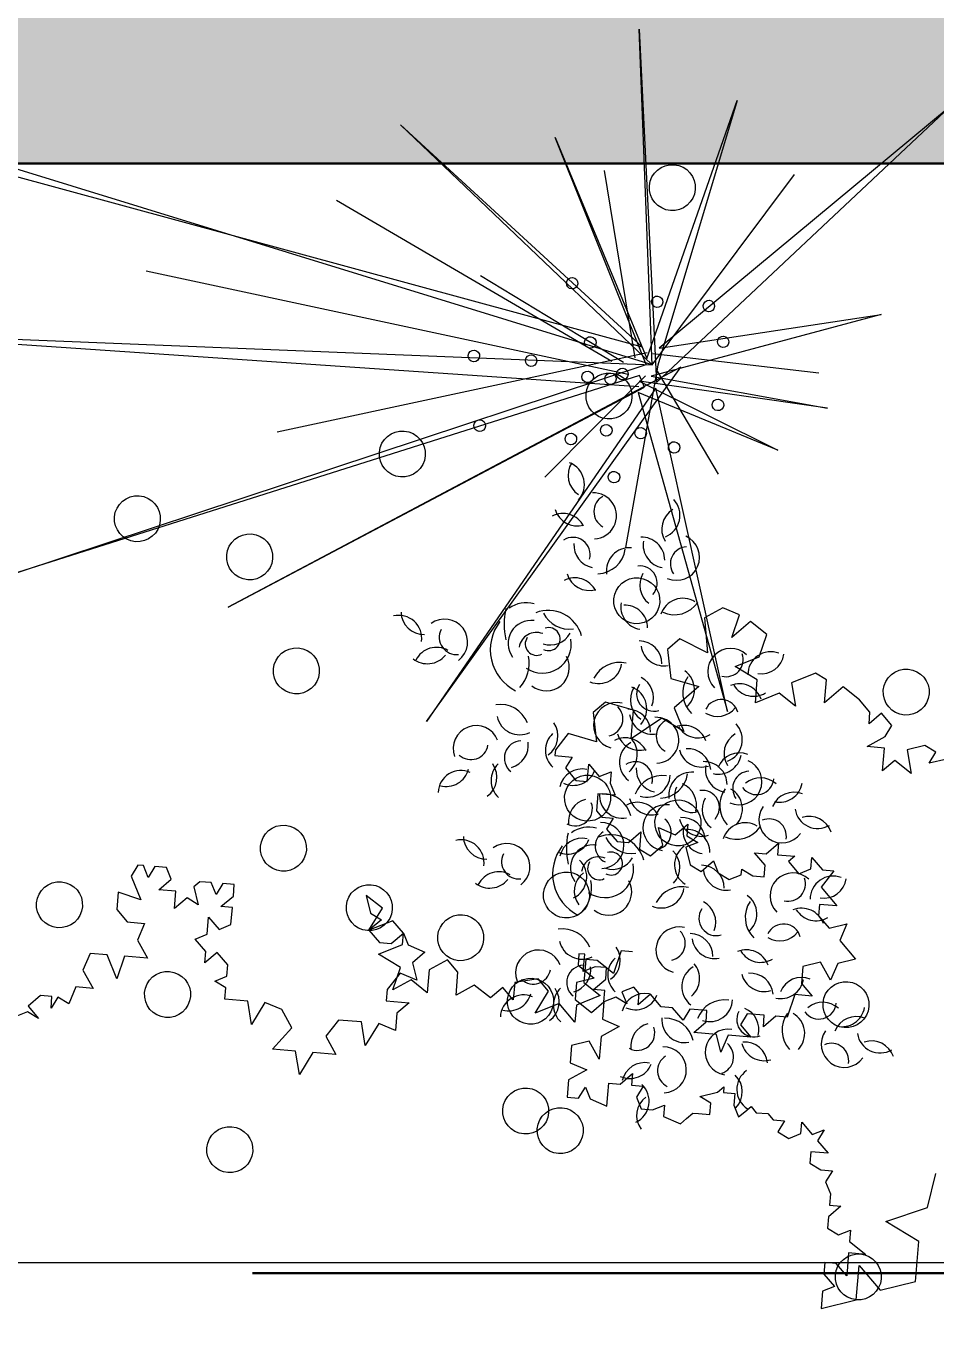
# Model space of a CAD drawing. Header units: metres. Extents: x 0 to 4415, y 1197 to 2590.
# Drawn here: x 1906.7827 to 1907.0995, y 1313.0108 to 1313.4644 of the extents above; entities that cross this region are included whole.
import ezdxf

# ---------------------------------------------------------------- set-up
doc = ezdxf.new("R2010")
doc.units = ezdxf.units.M
doc.linetypes.add('CACHE2', pattern=[4.7625, 3.175, -1.5875])
doc.linetypes.add('CONTINU', pattern=[0])
doc.layers.get('DEFPOINTS').update_dxf_attribs({"lineweight": 5})
for name, color, linetype, lineweight in [('00-cote', 7, 'CONTINU', 20), ('00-MUR', 7, 'Continuous', 30), ('caché', 20, 'CACHE2', 13), ('gris', 251, 'Continuous', 9), ('vue', 7, 'Continuous', 5)]:
    doc.layers.add(name, color=color, linetype=linetype, lineweight=lineweight)
doc.layers.add('veg', color=7, linetype='Continuous', lineweight=9, true_color=0x61c200)
doc.styles.add('WALIDcotat', font='times.ttf')
doc.dimstyles.new('walid 100', dxfattribs={"dimscale": 0, "dimtxt": 0.25, "dimasz": 0.1, "dimexe": 1.25, "dimexo": 0.625, "dimgap": 0.02, "dimtad": 1, "dimdec": 0, "dimlfac": 100, "dimrnd": 5, "dimtxsty": 'WALIDcotat', "dimblk": 'COTE', "dimcen": 2.5, "dimse1": 1, "dimse2": 1, "dimclrd": 256, "dimclrt": 256, "dimadec": 0, "dimazin": 0, "dimtfac": 1, "dimtdec": 0, "dimtix": 1, "dimtmove": 2, "dimatfit": 3, "dimldrblk": 'COTE', "dimfxl": 1.25, "dimarcsym": 0})

# ---------------------------------------------------------------- blocks, each defined once
blk = doc.blocks.new('Plantes')
for p, q in [((-0.5796, 1.7132), (-0.238, 1.2957)), ((-0.189, 1.2913), (-0.5796, 1.7132)), ((-0.2838, 1.6127), (-0.1979, 1.2839)), ((-0.238, 1.2957), (-0.2838, 1.6127)), ((-0.1979, 1.2839), (-0.1508, 1.535)), ((-0.1508, 1.535), (-0.1912, 1.2668)), ((-0.2306, 1.2868), (-0.2012, 1.523)), ((-0.2142, 1.2853), (-0.4842, 1.4906)), ((-0.1912, 1.2668), (-0.0912, 1.4638)), ((-0.0912, 1.4638), (-0.1748, 1.2653)), ((-0.5902, 1.4095), (-0.2135, 1.2935)), ((-0.2231, 1.2779), (-0.5902, 1.4095)), ((-0.2053, 1.2928), (-0.0577, 1.3784)), ((0.281, 1.3894), (-0.1808, 1.2906)), ((-0.1748, 1.2653), (0.281, 1.3894)), ((-0.2106, 1.3262), (0.1269, 0.6784)), ((0.2921, 0.9601), (-0.2106, 1.3262)), ((-0.6932, 1.2704), (-0.189, 1.2913)), ((-0.2142, 1.2853), (-0.6932, 1.2704)), ((-0.559, 0.929), (-0.2142, 1.2853)), ((-0.2142, 1.2853), (-0.5127, 0.3401)), ((-0.2702, 0.1044), (-0.2142, 1.2853)), ((-0.2135, 1.2935), (0.0458, 1.2456)), ((-0.1808, 1.2906), (0.2921, 0.9601)), ((-0.2402, 1.2712), (-0.559, 0.929)), ((-0.5393, 1.1496), (-0.2231, 1.2779)), ((-0.215, 1.2771), (-0.5393, 1.1496)), ((-0.4942, 0.3632), (-0.2402, 1.2712)), ((-0.183, 1.2661), (-0.2717, 0.088)), ((-0.2313, 1.2786), (-0.122, 0.75)), ((0.0754, 0.3782), (-0.215, 1.2771)), ((-0.1993, 1.2675), (0.0754, 0.3782)), ((-0.1986, 1.2757), (-0.055, 1.1311)), ((0.1269, 0.6784), (-0.1823, 1.2742)), ((-0.2246, 1.2615), (-0.4919, 1.2195)), ((-0.2008, 1.2512), (-0.3527, 0.5647)), ((0.6228, 1.2518), (0.6214, 1.2354)), ((-0.2193, 1.2281), (-0.4519, 0.8371)), ((-0.2179, 1.2445), (-0.3431, 1.0415)), ((0.6214, 1.2354), (0.6533, 1.2244)), ((0.6533, 1.2244), (0.6348, 1.2013)), ((0.6348, 1.2013), (0.6333, 1.185)), ((0.666, 1.182), (0.6845, 1.2051)), ((0.6845, 1.2051), (0.698, 1.171)), ((0.6333, 1.185), (0.666, 1.182)), ((0.698, 1.171), (0.7225, 1.1688)), ((0.7225, 1.1688), (0.6958, 1.1464)), ((0.6958, 1.1464), (0.7092, 1.1123)), ((0.678, 1.1316), (0.6602, 1.1167)), ((0.6602, 1.1167), (0.6654, 1.0833)), ((0.7092, 1.1123), (0.678, 1.1316)), ((0.6654, 1.0833), (0.6899, 1.0811)), ((0.6899, 1.0811), (0.6721, 1.0662)), ((0.6721, 1.0662), (0.687, 1.0484)), ((0.687, 1.0484), (0.6685, 1.0253)), ((0.6685, 1.0253), (0.6827, 0.9994)), ((0.65, 1.0023), (0.6322, 0.9874)), ((0.6322, 0.9874), (0.6463, 0.9614)), ((0.6827, 0.9994), (0.65, 1.0023)), ((0.6107, 0.9317), (0.6211, 0.9554)), ((0.6211, 0.9554), (0.636, 0.9376)), ((0.6463, 0.9614), (0.679, 0.9585)), ((0.679, 0.9585), (0.6605, 0.9355)), ((0.5937, 0.925), (0.6107, 0.9317)), ((0.636, 0.9376), (0.6612, 0.9436)), ((0.6612, 0.9436), (0.6508, 0.9198)), ((0.6605, 0.9355), (0.6746, 0.9095)), ((0.6902, 0.8999), (0.6932, 0.9325)), ((0.6932, 0.9325), (0.708, 0.9147)), ((0.5937, 0.925), (0.5759, 0.9101)), ((0.6085, 0.9072), (0.5937, 0.925)), ((0.61, 0.9235), (0.5937, 0.925)), ((0.6234, 0.8894), (0.61, 0.9235)), ((0.6427, 0.9206), (0.6234, 0.8894)), ((0.6746, 0.9095), (0.6427, 0.9206)), ((0.6508, 0.9198), (0.6739, 0.9013)), ((0.708, 0.9147), (0.7326, 0.9126)), ((0.7326, 0.9126), (0.7222, 0.8888)), ((0.5581, 0.8952), (0.5395, 0.8721)), ((0.5893, 0.8759), (0.5581, 0.8952)), ((0.5648, 0.8781), (0.5744, 0.8937)), ((0.5744, 0.8937), (0.5893, 0.8759)), ((0.5759, 0.9101), (0.5893, 0.8759)), ((0.6071, 0.8908), (0.6085, 0.9072)), ((0.6739, 0.9013), (0.6902, 0.8999)), ((0.5395, 0.8721), (0.5648, 0.8781)), ((0.5893, 0.8759), (0.6071, 0.8908)), ((0.7222, 0.8888), (0.7534, 0.8695)), ((0.72, 0.8643), (0.7171, 0.8316)), ((0.7534, 0.8695), (0.72, 0.8643)), ((0.7171, 0.8316), (0.7401, 0.8131)), ((0.7401, 0.8131), (0.7661, 0.8272)), ((0.7661, 0.8272), (0.7632, 0.7945)), ((0.7632, 0.7945), (0.7944, 0.7753)), ((0.7276, 0.7648), (0.7016, 0.7506)), ((0.7581, 0.7373), (0.7276, 0.7648)), ((0.761, 0.77), (0.7581, 0.7373)), ((0.7944, 0.7753), (0.761, 0.77)), ((0.7016, 0.7506), (0.6913, 0.7268)), ((0.6913, 0.7268), (0.7225, 0.7076)), ((0.7225, 0.7076), (0.6891, 0.7023)), ((0.6891, 0.7023), (0.6862, 0.6696)), ((0.5228, 0.6842), (0.5213, 0.6679)), ((0.5391, 0.6828), (0.5228, 0.6842)), ((0.554, 0.665), (0.5391, 0.6828)), ((0.5554, 0.6813), (0.554, 0.665)), ((0.5799, 0.6791), (0.5554, 0.6813)), ((0.5867, 0.662), (0.5799, 0.6791)), ((0.6371, 0.674), (0.6193, 0.6591)), ((0.6535, 0.6725), (0.6371, 0.674)), ((0.6602, 0.6555), (0.6535, 0.6725)), ((0.6698, 0.6711), (0.6602, 0.6555)), ((0.6862, 0.6696), (0.6698, 0.6711)), ((0.5198, 0.6515), (0.5184, 0.6352)), ((0.5369, 0.6582), (0.5198, 0.6515)), ((0.5213, 0.6679), (0.5369, 0.6582)), ((0.5689, 0.6472), (0.5867, 0.662)), ((0.6193, 0.6591), (0.6342, 0.6413)), ((0.5184, 0.6352), (0.5258, 0.6263)), ((0.5258, 0.6263), (0.5511, 0.6323)), ((0.5511, 0.6323), (0.5414, 0.6167)), ((0.5934, 0.645), (0.5689, 0.6472)), ((0.6001, 0.6279), (0.5934, 0.645)), ((0.6179, 0.6428), (0.6001, 0.6279)), ((0.6342, 0.6413), (0.6179, 0.6428)), ((0.5414, 0.6167), (0.5563, 0.5989)), ((0.5318, 0.601), (0.5296, 0.5765)), ((0.5563, 0.5989), (0.5318, 0.601)), ((0.4977, 0.5876), (0.4962, 0.5713)), ((0.5147, 0.5943), (0.4977, 0.5876)), ((0.5296, 0.5765), (0.5147, 0.5943)), ((0.5118, 0.5617), (0.4947, 0.5549)), ((0.4962, 0.5713), (0.5118, 0.5617)), ((0.601, 0.5455), (0.6269, 0.5596)), ((0.6269, 0.5596), (0.624, 0.5269)), ((0.4947, 0.5549), (0.494, 0.5468)), ((0.494, 0.5468), (0.5096, 0.5371)), ((0.5096, 0.5371), (0.5438, 0.5506)), ((0.5438, 0.5506), (0.5327, 0.5186)), ((0.575, 0.5313), (0.5772, 0.5558)), ((0.5772, 0.5558), (0.601, 0.5455)), ((0.5572, 0.5164), (0.575, 0.5313)), ((0.624, 0.5269), (0.656, 0.5158)), ((0.5327, 0.5186), (0.5572, 0.5164)), ((0.6218, 0.5024), (0.6196, 0.4779)), ((0.656, 0.5158), (0.6218, 0.5024)), ((0.6196, 0.4779), (0.6434, 0.4675)), ((0.6434, 0.4675), (0.6694, 0.4817)), ((0.6694, 0.4817), (0.6672, 0.4572)), ((0.6672, 0.4572), (0.691, 0.4468)), ((0.691, 0.4468), (0.6814, 0.4312)), ((0.6814, 0.4312), (0.697, 0.4216)), ((0.6806, 0.423), (0.6792, 0.4067)), ((0.697, 0.4216), (0.6806, 0.423)), ((0.6792, 0.4067), (0.694, 0.3889)), ((0.694, 0.3889), (0.7118, 0.4038)), ((0.7118, 0.4038), (0.7022, 0.3882)), ((0.7022, 0.3882), (0.7089, 0.3711)), ((0.3221, -2.3945), (0.328, -2.4198)), ((0.3124, -2.4101), (0.3028, -2.4257)), ((0.328, -2.4198), (0.3124, -2.4101)), ((0.9616, -2.4269), (0.9133, -2.4143)), ((0.3028, -2.4257), (0.3088, -2.451)), ((0.981, -2.4863), (0.9616, -2.4269)), ((0.3088, -2.451), (0.3422, -2.4457)), ((0.3422, -2.4457), (0.3237, -2.4688)), ((1.0099, -2.4394), (0.981, -2.4863)), ((1.067, -2.4445), (1.0099, -2.4394)), ((1.079, -2.495), (1.067, -2.4445)), ((0.3237, -2.4688), (0.3385, -2.4866)), ((0.2739, -2.4726), (0.2561, -2.4875)), ((0.2561, -2.4875), (0.271, -2.5053)), ((0.2895, -2.4822), (0.2739, -2.4726)), ((0.3037, -2.5082), (0.2895, -2.4822)), ((0.3059, -2.4837), (0.3037, -2.5082)), ((0.3385, -2.4866), (0.3059, -2.4837)), ((0.2547, -2.5038), (0.2369, -2.5187)), ((0.271, -2.5053), (0.2547, -2.5038)), ((1.0434, -2.5248), (1.079, -2.495)), ((0.2369, -2.5187), (0.2183, -2.5417)), ((0.58, -2.5493), (0.6067, -2.527)), ((0.6067, -2.527), (0.6127, -2.5522)), ((1.0093, -2.5382), (1.0278, -2.5152)), ((1.0278, -2.5152), (1.0256, -2.5397)), ((1.0924, -2.5292), (1.0434, -2.5248)), ((0.2183, -2.5417), (0.2406, -2.5684)), ((0.5562, -2.539), (0.58, -2.5493)), ((0.5622, -2.5642), (0.5562, -2.539)), ((0.9929, -2.5368), (1.0093, -2.5382)), ((0.9996, -2.5538), (0.9929, -2.5368)), ((1.0256, -2.5397), (1.0583, -2.5426)), ((1.0583, -2.5426), (1.0405, -2.5575)), ((1.1044, -2.5796), (1.0924, -2.5292)), ((0.4791, -2.5732), (0.4805, -2.5569)), ((0.4805, -2.5569), (0.5036, -2.5754)), ((0.5036, -2.5754), (0.5303, -2.5531)), ((0.5303, -2.5531), (0.5281, -2.5776)), ((0.5444, -2.5791), (0.5622, -2.5642)), ((0.6365, -2.5626), (0.6105, -2.5767)), ((0.6127, -2.5522), (0.6365, -2.5626)), ((0.9068, -2.5785), (0.9083, -2.5621)), ((0.9083, -2.5621), (0.9239, -2.5718)), ((0.9573, -2.5665), (0.9588, -2.5502)), ((0.9588, -2.5502), (0.9737, -2.568)), ((0.99, -2.5694), (0.9996, -2.5538)), ((1.0405, -2.5575), (1.039, -2.5738)), ((1.0554, -2.5753), (1.0732, -2.5604)), ((1.0732, -2.5604), (1.0799, -2.5775)), ((0.208, -2.5655), (0.1983, -2.5811)), ((0.1983, -2.5811), (0.2118, -2.6153)), ((0.2406, -2.5684), (0.208, -2.5655)), ((0.4613, -2.5881), (0.4791, -2.5732)), ((0.5281, -2.5776), (0.5444, -2.5791)), ((0.6105, -2.5767), (0.6165, -2.602)), ((0.8497, -2.5734), (0.8653, -2.583)), ((0.8564, -2.5904), (0.8497, -2.5734)), ((0.8653, -2.583), (0.8831, -2.5681)), ((0.8831, -2.5681), (0.8809, -2.5926)), ((0.8972, -2.5941), (0.9068, -2.5785)), ((0.9239, -2.5718), (0.941, -2.5651)), ((0.941, -2.5651), (0.9573, -2.5665)), ((0.9737, -2.568), (0.99, -2.5694)), ((1.039, -2.5738), (1.0554, -2.5753)), ((1.0799, -2.5775), (1.1044, -2.5796)), ((0.4776, -2.5896), (0.4613, -2.5881)), ((0.4843, -2.6067), (0.4776, -2.5896)), ((0.641, -2.6042), (0.6588, -2.5893)), ((0.6588, -2.5893), (0.6566, -2.6138)), ((0.8386, -2.6053), (0.8564, -2.5904)), ((0.8809, -2.5926), (0.8972, -2.5941)), ((0.2118, -2.6153), (0.2452, -2.61)), ((0.2452, -2.61), (0.2266, -2.6331)), ((0.4569, -2.6371), (0.4591, -2.6126)), ((0.4591, -2.6126), (0.4665, -2.6215)), ((0.4665, -2.6215), (0.4843, -2.6067)), ((0.6165, -2.602), (0.641, -2.6042)), ((0.6566, -2.6138), (0.6886, -2.6249)), ((0.8549, -2.6068), (0.8386, -2.6053)), ((0.8616, -2.6239), (0.8549, -2.6068)), ((0.2266, -2.6331), (0.2401, -2.6672)), ((0.4405, -2.6357), (0.4569, -2.6371)), ((0.4554, -2.6535), (0.4405, -2.6357)), ((0.6886, -2.6249), (0.6871, -2.6412)), ((0.8349, -2.6462), (0.8364, -2.6298)), ((0.8364, -2.6298), (0.852, -2.6395)), ((0.852, -2.6395), (0.8616, -2.6239)), ((0.1427, -2.6503), (0.1242, -2.6733)), ((0.1747, -2.6614), (0.1427, -2.6503)), ((0.454, -2.6698), (0.4554, -2.6535)), ((0.4718, -2.6549), (0.454, -2.6698)), ((0.4881, -2.6564), (0.4718, -2.6549)), ((0.4866, -2.6727), (0.4881, -2.6564)), ((0.6871, -2.6412), (0.702, -2.659)), ((0.8246, -2.67), (0.826, -2.6536)), ((0.826, -2.6536), (0.8349, -2.6462)), ((0.1242, -2.6733), (0.1465, -2.7)), ((0.1881, -2.6955), (0.1747, -2.6614)), ((0.2074, -2.6643), (0.1881, -2.6955)), ((0.2401, -2.6672), (0.2074, -2.6643)), ((0.477, -2.6884), (0.4866, -2.6727)), ((0.6857, -2.6576), (0.6835, -2.6821)), ((0.702, -2.659), (0.6857, -2.6576)), ((0.8157, -2.6774), (0.8246, -2.67)), ((0.1146, -2.689), (0.1042, -2.7127)), ((0.1465, -2.7), (0.1146, -2.689)), ((0.4852, -2.6891), (0.477, -2.6884)), ((0.4919, -2.7062), (0.4852, -2.6891)), ((0.6835, -2.6821), (0.6991, -2.6917)), ((0.6991, -2.6917), (0.7169, -2.6768)), ((0.7169, -2.6768), (0.714, -2.7095)), ((0.8231, -2.6863), (0.8157, -2.6774)), ((0.8305, -2.6952), (0.8231, -2.6863)), ((0.1042, -2.7127), (0.1184, -2.7387)), ((0.4823, -2.7218), (0.4919, -2.7062)), ((0.714, -2.7095), (0.7377, -2.7199)), ((0.7957, -2.7168), (0.7971, -2.7005)), ((0.7971, -2.7005), (0.8135, -2.7019)), ((0.8135, -2.7019), (0.8305, -2.6952)), ((0.4652, -2.7285), (0.4823, -2.7218)), ((0.4801, -2.7463), (0.4652, -2.7285)), ((0.7125, -2.7259), (0.7096, -2.7585)), ((0.7377, -2.7199), (0.7125, -2.7259)), ((0.7875, -2.7161), (0.7957, -2.7168)), ((0.7949, -2.725), (0.7875, -2.7161)), ((0.8009, -2.7502), (0.7949, -2.725)), ((0.1184, -2.7387), (0.1681, -2.7349)), ((0.1681, -2.7349), (0.1482, -2.7743)), ((0.2046, -2.7876), (0.2164, -2.7475)), ((0.2164, -2.7475), (0.2462, -2.7831)), ((0.4705, -2.7619), (0.4801, -2.7463)), ((0.6784, -2.7393), (0.6762, -2.7638)), ((0.6947, -2.7407), (0.6784, -2.7393)), ((0.7096, -2.7585), (0.6947, -2.7407)), ((0.8106, -2.7346), (0.8009, -2.7502)), ((0.8269, -2.7361), (0.8106, -2.7346)), ((0.8254, -2.7524), (0.8269, -2.7361)), ((0.4125, -2.765), (0.4289, -2.7664)), ((0.4274, -2.7828), (0.4125, -2.765)), ((0.4289, -2.7664), (0.4385, -2.7508)), ((0.4385, -2.7508), (0.4452, -2.7679)), ((0.4452, -2.7679), (0.4705, -2.7619)), ((0.6762, -2.7638), (0.6918, -2.7734)), ((0.8247, -2.7606), (0.8254, -2.7524)), ((0.8321, -2.7695), (0.8247, -2.7606)), ((0.1482, -2.7743), (0.163, -2.7921)), ((0.2462, -2.7831), (0.2803, -2.7696)), ((0.2803, -2.7696), (0.2611, -2.8009)), ((0.4171, -2.8065), (0.4274, -2.7828)), ((0.6918, -2.7734), (0.674, -2.7883)), ((0.8292, -2.8022), (0.8396, -2.7784)), ((0.8396, -2.7784), (0.8321, -2.7695)), ((0.163, -2.7921), (0.2046, -2.7876)), ((0.2611, -2.8009), (0.2901, -2.8446)), ((0.4423, -2.8006), (0.4171, -2.8065)), ((0.4572, -2.8184), (0.4423, -2.8006)), ((0.6725, -2.8046), (0.6547, -2.8195)), ((0.674, -2.7883), (0.6725, -2.8046)), ((0.8129, -2.8007), (0.8292, -2.8022)), ((0.8196, -2.8178), (0.8129, -2.8007)), ((0.4475, -2.834), (0.4572, -2.8184)), ((0.6547, -2.8195), (0.6696, -2.8373)), ((0.8181, -2.8341), (0.8196, -2.8178)), ((0.2493, -2.841), (0.2374, -2.8811)), ((0.2901, -2.8446), (0.2493, -2.841)), ((0.423, -2.8318), (0.4475, -2.834)), ((0.4379, -2.8496), (0.423, -2.8318)), ((0.6533, -2.8359), (0.6444, -2.8433)), ((0.6696, -2.8373), (0.6533, -2.8359)), ((0.784, -2.8475), (0.7855, -2.8312)), ((0.7855, -2.8312), (0.8011, -2.8408)), ((0.8011, -2.8408), (0.8181, -2.8341)), ((0.4365, -2.8659), (0.4379, -2.8496)), ((0.6444, -2.8433), (0.6511, -2.8604)), ((0.6511, -2.8604), (0.6682, -2.8537)), ((0.6682, -2.8537), (0.6585, -2.8693)), ((0.7677, -2.8461), (0.784, -2.8475)), ((0.7825, -2.8639), (0.7677, -2.8461)), ((0.337, -2.8735), (0.3533, -2.875)), ((0.3437, -2.8906), (0.337, -2.8735)), ((0.3533, -2.875), (0.3704, -2.8683)), ((0.3704, -2.8683), (0.3682, -2.8928)), ((0.4016, -2.8875), (0.403, -2.8712)), ((0.403, -2.8712), (0.4187, -2.8808)), ((0.4187, -2.8808), (0.4365, -2.8659)), ((0.6585, -2.8693), (0.6652, -2.8863)), ((0.6897, -2.8885), (0.7001, -2.8648)), ((0.7001, -2.8648), (0.7143, -2.8907)), ((0.7811, -2.8802), (0.7825, -2.8639)), ((0.2374, -2.8811), (0.2523, -2.8989)), ((0.2523, -2.8989), (0.2939, -2.8944)), ((0.2939, -2.8944), (0.2821, -2.9345)), ((0.3259, -2.9055), (0.3437, -2.8906)), ((0.3682, -2.8928), (0.3927, -2.895)), ((0.3927, -2.895), (0.4016, -2.8875)), ((0.6162, -2.882), (0.6148, -2.8983)), ((0.6148, -2.8983), (0.6215, -2.9154)), ((0.6326, -2.8834), (0.6162, -2.882)), ((0.6474, -2.9012), (0.6326, -2.8834)), ((0.6489, -2.8849), (0.6474, -2.9012)), ((0.6652, -2.8863), (0.6489, -2.8849)), ((0.6652, -2.8863), (0.6897, -2.8885)), ((0.6801, -2.9041), (0.6652, -2.8863)), ((0.7143, -2.8907), (0.7469, -2.8936)), ((0.7469, -2.8936), (0.721, -2.9078)), ((0.7974, -2.8817), (0.7811, -2.8802)), ((0.8138, -2.8831), (0.7974, -2.8817)), ((0.8034, -2.9069), (0.8138, -2.8831)), ((0.3504, -2.9077), (0.3259, -2.9055)), ((0.3489, -2.924), (0.3504, -2.9077)), ((0.597, -2.9132), (0.5962, -2.9214)), ((0.6215, -2.9154), (0.597, -2.9132)), ((0.6126, -2.9228), (0.6311, -2.8998)), ((0.6311, -2.8998), (0.6371, -2.925)), ((0.6616, -2.9272), (0.6801, -2.9041)), ((0.721, -2.9078), (0.727, -2.933)), ((0.7515, -2.9352), (0.7618, -2.9114)), ((0.7618, -2.9114), (0.776, -2.9374)), ((0.7863, -2.9136), (0.8034, -2.9069)), ((0.8019, -2.9233), (0.7863, -2.9136)), ((0.2821, -2.9345), (0.3051, -2.953)), ((0.3133, -2.9538), (0.3155, -2.9293)), ((0.3155, -2.9293), (0.3311, -2.9389)), ((0.3311, -2.9389), (0.3489, -2.924)), ((0.5962, -2.9214), (0.6126, -2.9228)), ((0.6371, -2.925), (0.6616, -2.9272)), ((0.727, -2.933), (0.7515, -2.9352)), ((0.8005, -2.9396), (0.8019, -2.9233)), ((0.3051, -2.953), (0.3133, -2.9538)), ((0.776, -2.9374), (0.8005, -2.9396))]:
    blk.add_line(p, q)
at = {"color": 97}
for p, q in [((-0.215, 1.2771), (-0.215, 1.2771)), ((-0.1823, 1.2742), (-0.1993, 1.2675))]:
    blk.add_line(p, q, dxfattribs=at)
at = {"color": 72}
for centre, major_axis, start_param, end_param in [((0.7366, 1.604), (0.0232, 0.0232), 4.082311, 6.019626), ((0.7849, 1.5914), (0.0232, 0.0232), 1.097798, 2.668594), ((0.6988, 1.5497), (0.0232, 0.0232), 5.269135, 6.892291), ((0.75, 1.5699), (0.0232, 0.0232), 1.970463, 3.541259), ((0.7568, 1.5528), (0.0232, 0.0232), 3.296913, 6.438505), ((0.5496, 1.5383), (0.0232, 0.0232), 1.987916, 3.925231), ((0.5154, 1.5249), (0.0232, 0.0232), 5.338948, 6.909744), ((0.7293, 1.5223), (0.0232, 0.0232), 1.603943, 3.052567), ((0.7798, 1.5343), (0.0174, 0.0174), 0.609106, 2.755861), ((0.4159, 1.5173), (0.0232, 0.0232), 4.082311, 6.019626), ((0.4642, 1.5048), (0.0232, 0.0232), 1.097798, 2.668594), ((0.595, 1.4931), (0.0232, 0.0232), 1.115251, 2.738407), ((0.5474, 1.5138), (0.0232, 0.0232), 4.466283, 6.03708), ((0.6959, 1.517), (0.0174, 0.0174), 4.536097, 6.979557), ((0.3781, 1.463), (0.0232, 0.0232), 5.269135, 6.892291), ((0.4294, 1.4832), (0.0232, 0.0232), 1.970463, 3.541259), ((0.4361, 1.4661), (0.0232, 0.0232), 3.296913, 6.438505), ((0.5445, 1.4811), (0.0232, 0.0232), 1.58649, 4.710629), ((0.5274, 1.4744), (0.0174, 0.0174), 5.251682, 7.398437), ((0.6091, 1.4671), (0.0174, 0.0174), 1.045438, 3.471446), ((0.5757, 1.4619), (0.0232, 0.0232), 4.954976, 6.386146), ((0.6937, 1.4925), (0.0232, 0.0232), 1.970463, 3.541259), ((0.6581, 1.4628), (0.0232, 0.0232), 5.269135, 6.892291), ((0.7406, 1.4636), (0.0232, 0.0232), 0.015694, 1.830836), ((0.1947, 1.4382), (0.0232, 0.0232), 5.338948, 6.909744), ((0.4591, 1.4476), (0.0174, 0.0174), 0.609106, 2.755861), ((0.736, 1.5052), (0.029, 0.029), 3.296913, 4.65827), ((0.2289, 1.4517), (0.0232, 0.0232), 1.987916, 3.925231), ((0.4086, 1.4356), (0.0232, 0.0232), 1.603943, 3.052567), ((0.3752, 1.4304), (0.0174, 0.0174), 4.536097, 6.979557), ((0.6062, 1.4345), (0.0232, 0.0232), 4.466283, 6.03708), ((0.6872, 1.419), (0.0232, 0.0232), 0.870905, 2.424248), ((0.2743, 1.4064), (0.0232, 0.0232), 1.115251, 2.738407), ((0.2267, 1.4271), (0.0232, 0.0232), 4.466283, 6.03708), ((0.3812, 1.4051), (0.0232, 0.0232), 5.077149, 8.218741), ((0.4725, 1.4134), (0.0232, 0.0232), 1.79593, 3.611072), ((0.4221, 1.4015), (0.029, 0.029), 5.077149, 6.455959), ((0.6538, 1.4137), (0.0232, 0.0232), 1.115251, 2.738407), ((0.6478, 1.439), (0.0232, 0.0232), 4.169577, 5.792734), ((0.7347, 1.3983), (0.0232, 0.0232), 0.521839, 1.953009), ((0.7206, 1.4242), (0.0174, 0.0174), 3.436539, 5.862547), ((0.7852, 1.4102), (0.0232, 0.0232), 0.870905, 2.424248), ((0.7465, 1.4384), (0.0232, 0.0232), 4.169577, 5.792734), ((0.2238, 1.3945), (0.0232, 0.0232), 1.58649, 4.710629), ((0.2067, 1.3878), (0.0174, 0.0174), 5.251682, 7.398437), ((0.373, 1.4058), (0.0232, 0.0232), 1.970463, 3.541259), ((0.3908, 1.4207), (0.0174, 0.0174), 2.406795, 4.536097), ((0.5699, 1.3965), (0.0232, 0.0232), 6.194159, 8.009302), ((0.575, 1.4537), (0.029, 0.029), 3.331819, 4.710629), ((0.8201, 1.4318), (0.0232, 0.0232), 2.9653, 4.920069), ((-0.2463, 1.387), (0.0058, 0.0058), 2.267169, 8.550354), ((0.2884, 1.3805), (0.0174, 0.0174), 1.045438, 3.471446), ((0.255, 1.3752), (0.0232, 0.0232), 4.954976, 6.386146), ((0.3211, 1.3775), (0.0232, 0.0232), 5.862547, 7.817316), ((0.3411, 1.4169), (0.0232, 0.0232), 2.895487, 4.466283), ((0.3374, 1.3761), (0.0232, 0.0232), 5.269135, 6.892291), ((0.4199, 1.377), (0.0232, 0.0232), 0.015694, 1.830836), ((0.6902, 1.3611), (0.0232, 0.0232), 5.181868, 7.014464), ((0.7734, 1.3701), (0.0174, 0.0174), 5.810187, 7.939489), ((0.8232, 1.3739), (0.0232, 0.0232), 0.015694, 1.58649), ((-0.2975, 1.3669), (0.0058, 0.0058), 2.267169, 8.550354), ((-0.1564, 1.379), (0.0058, 0.0058), 2.267169, 8.550354), ((0.385, 1.3554), (0.0232, 0.0232), 0.783639, 2.389342), ((0.3634, 1.3902), (0.0232, 0.0232), 3.750698, 5.321495), ((0.4153, 1.4185), (0.029, 0.029), 3.296913, 4.65827), ((0.4177, 1.3524), (0.0174, 0.0174), 0.0506, 2.476608), ((0.5328, 1.3504), (0.0232, 0.0232), 0.783639, 2.336982), ((0.503, 1.386), (0.0232, 0.0232), 4.064858, 5.688014), ((0.5758, 1.3713), (0.0174, 0.0174), 3.331819, 5.77528), ((0.6004, 1.3691), (0.0232, 0.0232), 4.064858, 5.688014), ((0.7333, 1.3819), (0.029, 0.029), 2.197355, 3.558712), ((0.7667, 1.3872), (-0.0232, 0.0232), 0.626559, 3.750698), ((0.3331, 1.3271), (0.0232, 0.0232), 1.115251, 2.738407), ((0.2855, 1.3478), (0.0232, 0.0232), 4.466283, 6.03708), ((0.3665, 1.3323), (0.0232, 0.0232), 0.870905, 2.424248), ((0.3271, 1.3523), (0.0232, 0.0232), 4.169577, 5.792734), ((0.4206, 1.3851), (0.0232, 0.0232), 3.401633, 4.832803), ((0.4259, 1.3517), (0.0232, 0.0232), 4.169577, 5.792734), ((0.4816, 1.3303), (0.0232, 0.0232), 0.783639, 2.389342), ((0.5811, 1.3379), (0.0232, 0.0232), 0.41712, 1.865743), ((0.6301, 1.3335), (0.0232, 0.0232), 0.783639, 2.336982), ((0.0605, 1.3184), (0.0232, 0.0232), 5.077149, 8.218741), ((0.1518, 1.3268), (0.0232, 0.0232), 1.79593, 3.611072), ((0.1014, 1.3148), (0.029, 0.029), 5.077149, 6.455959), ((0.2492, 1.3098), (0.0232, 0.0232), 6.194159, 8.009302), ((0.2543, 1.367), (0.029, 0.029), 3.331819, 4.710629), ((0.3999, 1.3376), (0.0232, 0.0232), 2.249715, 4.064858), ((0.414, 1.3116), (0.0232, 0.0232), 0.521839, 1.953009), ((0.3999, 1.3376), (0.0174, 0.0174), 3.436539, 5.862547), ((0.4645, 1.3236), (0.0232, 0.0232), 0.870905, 2.424248), ((0.4511, 1.3577), (0.0232, 0.0232), 3.750698, 5.321495), ((0.6613, 1.3142), (0.0232, 0.0232), 6.194159, 7.764956), ((0.6732, 1.3544), (0.0232, 0.0232), 2.878034, 4.832803), ((-0.0962, 1.316), (0.0058, 0.0058), 2.267169, 8.550354), ((0.0004, 1.2909), (0.0232, 0.0232), 5.862547, 7.817316), ((0.0701, 1.3341), (0.0174, 0.0174), 2.406795, 4.536097), ((0.3212, 1.2869), (0.0232, 0.0232), 5.530934, 8.672527), ((0.3628, 1.2915), (0.029, 0.029), 5.530934, 6.909744), ((0.4994, 1.3452), (0.0232, 0.0232), 2.9653, 4.920069), ((0.5025, 1.2872), (0.0232, 0.0232), 0.015694, 1.58649), ((0.5715, 1.3223), (0.029, 0.029), 2.110089, 3.453992), ((0.5277, 1.2932), (0.0232, 0.0232), 5.094602, 6.909744), ((0.6205, 1.3179), (0.0232, 0.0232), 2.110089, 5.234228), ((0.6109, 1.3023), (0.0174, 0.0174), 5.705467, 7.852222), ((0.72, 1.3255), (0.0232, 0.0232), 3.837965, 5.670561), ((0.7587, 1.2973), (0.029, 0.029), 1.010531, 2.371888), ((0.7913, 1.2944), (0.0232, 0.0232), 5.530934, 8.655074), ((-0.3041, 1.2933), (0.0058, 0.0058), 2.267169, 8.550354), ((0.0204, 1.3303), (0.0232, 0.0232), 2.895487, 4.466283), ((0.0643, 1.2687), (0.0232, 0.0232), 0.783639, 2.389342), ((0.1823, 1.2993), (0.0232, 0.0232), 4.064858, 5.688014), ((0.4126, 1.2953), (0.029, 0.029), 2.197355, 3.558712), ((0.3695, 1.2744), (0.0232, 0.0232), 5.181868, 7.014464), ((0.446, 1.3005), (0.0232, 0.0232), 2.197355, 5.321495), ((0.4527, 1.2834), (0.0174, 0.0174), 5.810187, 7.939489), ((0.0427, 1.3036), (0.0232, 0.0232), 3.750698, 5.321495), ((0.097, 1.2658), (0.0174, 0.0174), 0.0506, 2.476608), ((0.2121, 1.2637), (0.0232, 0.0232), 0.783639, 2.336982), ((0.2604, 1.2512), (0.0232, 0.0232), 0.41712, 1.865743), ((0.2551, 1.2846), (0.0174, 0.0174), 3.331819, 5.77528), ((0.2797, 1.2824), (0.0232, 0.0232), 4.064858, 5.688014), ((0.3153, 1.3122), (0.0174, 0.0174), 2.86058, 4.989882), ((0.3762, 1.2573), (0.0174, 0.0174), 0.504386, 2.930394), ((0.3628, 1.2915), (0.0232, 0.0232), 3.855418, 5.286588), ((0.3948, 1.2804), (0.0232, 0.0232), 4.204484, 5.77528), ((0.4423, 1.2597), (0.0232, 0.0232), 1.237424, 2.843127), ((0.6726, 1.2556), (0.0232, 0.0232), 5.059695, 6.682852), ((0.7387, 1.2579), (0.0174, 0.0174), 4.989882, 7.41589), ((0.7928, 1.3107), (0.0174, 0.0174), 2.91294, 5.042242), ((-0.1169, 1.2684), (0.0058, 0.0058), 2.267169, 8.550354), ((0.0999, 1.2985), (0.0232, 0.0232), 3.401633, 4.832803), ((0.1304, 1.271), (0.0232, 0.0232), 3.750698, 5.321495), ((0.1609, 1.2436), (0.0232, 0.0232), 0.783639, 2.389342), ((0.276, 1.2416), (0.0232, 0.0232), 0.033147, 1.987916), ((0.2633, 1.2839), (0.0232, 0.0232), 3.349273, 4.920069), ((0.3094, 1.2468), (0.0232, 0.0232), 0.783639, 2.336982), ((0.3027, 1.2639), (0.0232, 0.0232), 4.204484, 5.77528), ((0.3503, 1.2432), (0.0232, 0.0232), 1.237424, 2.843127), ((0.3406, 1.2276), (0.0232, 0.0232), 6.194159, 7.764956), ((0.5048, 1.2211), (0.0348, 0.0348), 1.045438, 2.720954), ((0.7149, 1.2683), (0.0232, 0.0232), 2.144995, 3.698339), ((0.7572, 1.281), (0.0232, 0.0232), 2.616234, 4.047404), ((0.8137, 1.2677), (0.0232, 0.0232), 2.144995, 3.698339), ((0.7706, 1.2468), (0.0232, 0.0232), 5.059695, 6.682852), ((0.836, 1.241), (0.0232, 0.0232), 5.93236, 7.887129), ((0.8567, 1.2886), (0.0232, 0.0232), 2.982754, 4.55355), ((-0.2015, 1.243), (0.0058, 0.0058), 2.267169, 8.550354), ((0.0792, 1.2509), (0.0232, 0.0232), 2.249715, 4.064858), ((0.0421, 1.2048), (0.029, 0.029), 5.530934, 6.909744), ((0.2508, 1.2356), (0.029, 0.029), 2.110089, 3.453992), ((0.3525, 1.2677), (0.0232, 0.0232), 2.878034, 4.832803), ((0.438, 1.2106), (0.029, 0.029), 1.010531, 2.371888), ((0.4416, 1.2515), (0.029, 0.029), 4.379017, 5.635654), ((0.4721, 1.2241), (0.0232, 0.0232), 5.181868, 6.543225), ((0.5041, 1.213), (0.029, 0.029), 4.885162, 7.241357), ((0.5375, 1.2182), (0.0232, 0.0232), 4.815349, 7.572969), ((-0.1948, 1.2259), (0.0058, 0.0058), 2.267169, 8.550354), ((-0.1213, 1.2194), (0.0058, 0.0058), 2.267169, 8.550354), ((-0.0545, 1.2299), (0.0058, 0.0058), 2.267169, 8.550354), ((0.0005, 1.2003), (0.0232, 0.0232), 5.530934, 8.672527), ((0.207, 1.2065), (0.0232, 0.0232), 5.094602, 6.909744), ((0.2998, 1.2312), (0.0232, 0.0232), 2.110089, 5.234228), ((0.2902, 1.2156), (0.0174, 0.0174), 5.705467, 7.852222), ((0.3993, 1.2388), (0.0232, 0.0232), 3.837965, 5.670561), ((0.4707, 1.2077), (-0.0232, 0.0232), 3.960138, 7.084277), ((0.4966, 1.2219), (0.0116, 0.0116), 5.024789, 8.95178), ((0.6348, 1.2013), (0.0232, 0.0232), 6.106893, 7.677689), ((0.6555, 1.2489), (0.0232, 0.0232), 3.104927, 4.745536), ((-0.0054, 1.2255), (0.0174, 0.0174), 2.86058, 4.989882), ((0.4721, 1.2241), (0.0174, 0.0174), 2.91294, 5.042242), ((0.5115, 1.2041), (0.0174, 0.0174), 1.970463, 3.768152), ((0.5033, 1.2048), (0.0116, 0.0116), 3.314366, 5.949813), ((-0.2468, 1.1976), (0.0058, 0.0058), 2.267169, 8.550354), ((-0.1977, 1.1933), (0.0058, 0.0058), 2.267169, 8.550354), ((-0.0447, 1.1549), (0.0232, 0.0232), 0.033147, 1.987916), ((0.0556, 1.1706), (0.0174, 0.0174), 0.504386, 2.930394), ((0.0421, 1.2048), (0.0232, 0.0232), 3.855418, 5.286588), ((0.0741, 1.1937), (0.0232, 0.0232), 4.204484, 5.77528), ((0.1216, 1.173), (0.0232, 0.0232), 1.237424, 2.843127), ((0.3519, 1.1689), (0.0232, 0.0232), 5.059695, 6.682852), ((0.418, 1.1712), (0.0174, 0.0174), 4.989882, 7.41589), ((0.4855, 1.1899), (0.029, 0.029), 2.075182, 2.982754), ((0.4499, 1.1601), (0.0232, 0.0232), 5.059695, 6.682852), ((0.5026, 1.1966), (0.0232, 0.0232), 2.214809, 4.55355), ((0.5309, 1.1447), (0.0348, 0.0348), 0.015694, 0.993078), ((0.6304, 1.1523), (0.029, 0.029), 1.150158, 2.511515), ((0.5999, 1.1797), (0.0232, 0.0232), 4.134671, 5.949813), ((0.6475, 1.159), (0.0232, 0.0232), 5.757827, 7.188997), ((-0.3314, 1.1722), (0.0058, 0.0058), 2.267169, 8.550354), ((-0.1093, 1.1689), (0.0058, 0.0058), 2.267169, 8.550354), ((-0.0574, 1.1972), (0.0232, 0.0232), 3.349273, 4.920069), ((-0.018, 1.1772), (0.0232, 0.0232), 4.204484, 5.77528), ((0.0296, 1.1565), (0.0232, 0.0232), 1.237424, 2.843127), ((0.1841, 1.1345), (0.0348, 0.0348), 1.045438, 2.720954), ((0.3942, 1.1816), (0.0232, 0.0232), 2.144995, 3.698339), ((0.4365, 1.1943), (0.0232, 0.0232), 2.616234, 4.047404), ((0.493, 1.181), (0.0232, 0.0232), 2.144995, 3.698339), ((0.5115, 1.2041), (0.0464, 0.0464), 3.262006, 5.024789), ((0.5153, 1.1543), (0.0232, 0.0232), 5.93236, 7.887129), ((0.536, 1.2019), (0.0232, 0.0232), 2.982754, 4.55355), ((0.666, 1.182), (0.0174, 0.0174), 2.389342, 4.815349), ((0.1209, 1.1648), (0.029, 0.029), 4.379017, 5.635654), ((0.1759, 1.1352), (0.0116, 0.0116), 5.024789, 8.95178), ((0.1514, 1.1374), (0.0232, 0.0232), 5.181868, 6.543225), ((0.1834, 1.1263), (0.029, 0.029), 4.885162, 7.241357), ((0.2168, 1.1315), (0.0232, 0.0232), 4.815349, 7.572969), ((0.475, 1.2567), (0.0696, 0.0696), 3.698339, 4.152124), ((0.3141, 1.1146), (0.0232, 0.0232), 6.106893, 7.677689), ((0.3348, 1.1622), (0.0232, 0.0232), 3.104927, 4.745536), ((0.652, 1.1174), (0.0232, 0.0232), 1.150158, 4.274297), ((0.6431, 1.11), (0.0174, 0.0174), 4.745536, 6.892291), ((0.698, 1.171), (0.0232, 0.0232), 3.104927, 4.745536), ((0.6929, 1.1138), (0.0232, 0.0232), 6.106893, 7.677689), ((-0.2214, 1.113), (0.0058, 0.0058), 2.267169, 8.550354), ((0.1908, 1.1174), (0.0174, 0.0174), 1.970463, 3.768152), ((0.1826, 1.1181), (0.0116, 0.0116), 3.314366, 5.949813), ((0.1648, 1.1032), (0.029, 0.029), 2.075182, 2.982754), ((0.1819, 1.11), (0.0232, 0.0232), 2.214809, 4.55355), ((0.2102, 1.058), (0.0348, 0.0348), 0.015694, 0.993078), ((0.3097, 1.0656), (0.029, 0.029), 1.150158, 2.511515), ((0.2792, 1.093), (0.0232, 0.0232), 4.134671, 5.949813), ((0.3268, 1.0723), (0.0232, 0.0232), 5.757827, 7.188997), ((0.4998, 1.0733), (0.0232, 0.0232), 6.141799, 9.265939), ((0.6729, 1.0744), (0.0232, 0.0232), 5.234228, 6.805025), ((0.7159, 1.0952), (0.0232, 0.0232), 1.935556, 3.872871), ((0.1908, 1.1174), (0.0464, 0.0464), 3.262006, 5.024789), ((0.3453, 1.0954), (0.0174, 0.0174), 2.389342, 4.815349), ((0.4931, 1.0904), (0.0174, 0.0174), 3.453992, 5.600747), ((0.54, 1.0615), (0.0232, 0.0232), 1.830836, 3.453992), ((0.1543, 1.1701), (0.0696, 0.0696), 3.698339, 4.152124), ((0.3313, 1.0307), (0.0232, 0.0232), 1.150158, 4.274297), ((0.3773, 1.0843), (0.0232, 0.0232), 3.104927, 4.745536), ((0.3722, 1.0271), (0.0232, 0.0232), 6.106893, 7.677689), ((0.4976, 1.0488), (0.0232, 0.0232), 4.815349, 6.386146), ((-0.1292, 1.0389), (0.0058, 0.0058), 2.267169, 8.550354), ((0.3224, 1.0233), (0.0174, 0.0174), 4.745536, 6.892291), ((0.4561, 1.0443), (0.0232, 0.0232), 3.942685, 5.513481), ((0.494, 1.008), (0.0232, 0.0232), 0.644012, 2.581328), ((-0.2287, 1.0313), (0.0058, 0.0058), 2.267169, 8.550354), ((0.1791, 0.9867), (0.0232, 0.0232), 6.141799, 9.265939), ((0.1724, 1.0037), (0.0174, 0.0174), 3.453992, 5.600747), ((0.3522, 0.9877), (0.0232, 0.0232), 5.234228, 6.805025), ((0.3952, 1.0086), (0.0232, 0.0232), 1.935556, 3.872871), ((0.2193, 0.9748), (0.0232, 0.0232), 1.830836, 3.453992), ((0.177, 0.9622), (0.0232, 0.0232), 4.815349, 6.386146), ((0.1354, 0.9576), (0.0232, 0.0232), 3.942685, 5.513481), ((0.1733, 0.9213), (0.0232, 0.0232), 0.644012, 2.581328)]:
    blk.add_ellipse(centre, major_axis=major_axis, ratio=1, start_param=start_param, end_param=end_param, dxfattribs=at)
at = {"color": 10}
for centre in [(-0.4668, 1.3161), (0.4393, 1.3176), (-0.1703, 1.2237), (0.4031, 1.189), (0.877, 1.1467), (0.6921, 1.1056), (0.6009, 1.0067), (-0.0896, 0.9283), (0.0556, 0.7094), (0.5499, 0.4347)]:
    blk.add_ellipse(centre, major_axis=(0.0232, 0.0232), ratio=1, start_param=2.267169, end_param=8.550354, dxfattribs=at)
at = {"color": 50}
for centre in [(0.4714, 0.7547), (0.9008, 0.6752), (0.6789, 0.5879), (0.0001, 0.5497), (0.2263, -2.4519), (0.6714, -2.541), (1.0598, -2.5262), (0.0933, -2.8353), (0.5123, -2.9386), (0.8199, -2.999), (0.5284, -3.22), (0.1899, -3.3216)]:
    blk.add_ellipse(centre, major_axis=(0.0232, 0.0232), ratio=1, start_param=2.267169, end_param=8.550354, dxfattribs=at)
blk = doc.blocks.new('A$C25AE6DBE')
at = {"layer": 'veg', "ltscale": 0.1, "xscale": -0.2441011966847084, "yscale": 0.2441011966847084, "zscale": 0.2441011966847084, "rotation": 179.5978025672188}
for p in [(0.1903, 1.4172), (0.1903, 0.4172)]:
    blk.add_blockref('Plantes', p, dxfattribs=at)
blk = doc.blocks.new('COTE')
at = {"ltscale": 0.05}
h = blk.add_hatch(color=256, dxfattribs=at)
edge = h.paths.add_edge_path()
edge.add_arc((0, 0), 0.25, 0, 360)
for p, q in [((0, -1), (0, 1)), ((1, 0), (-1, 0))]:
    blk.add_line(p, q)
blk.add_circle((0, 0), 0.25)
blk = doc.blocks.new('*D305')
at = {"layer": '00-cote', "lineweight": -2, "ltscale": 0.1, "transparency": 16777216}
blk.add_line((1906.15075, 1312.39839), (1908.01234, 1312.39839), dxfattribs=at)
at = {"layer": 'DEFPOINTS', "color": 0, "ltscale": 0.1, "transparency": 16777216}
for p in [(1908.11234, 1314.23399), (1906.05075, 1313.76661), (1908.11234, 1312.39839)]:
    blk.add_point(p, dxfattribs=at)
at = {"layer": '00-cote', "lineweight": -2, "ltscale": 0.1, "transparency": 16777216, "xscale": 0.1, "yscale": 0.1, "zscale": 0.1}
for p, rotation in [((1906.05075, 1312.39839), 179.9999997985113), ((1908.11234, 1312.39839), 359.9999997985113)]:
    blk.add_blockref('COTE', p, dxfattribs=dict(at, rotation=rotation))
at = {"layer": '00-cote', "ltscale": 0.1, "transparency": 16777216, "insert": (1907.08154, 1312.54555), "char_height": 0.25, "attachment_point": 5, "rotation": 360, "style": 'WALIDcotat'}
blk.add_mtext('205', dxfattribs=at)
blk = doc.blocks.new('*D320')
at = {"layer": '00-cote', "lineweight": -2, "ltscale": 0.1, "transparency": 16777216}
blk.add_line((1904.03117, 1311.31981), (1908.01234, 1311.31981), dxfattribs=at)
at = {"layer": 'DEFPOINTS', "color": 0, "ltscale": 0.1, "transparency": 16777216}
for p in [(1908.11234, 1313.41661), (1903.93117, 1313.12496), (1908.11234, 1311.31981)]:
    blk.add_point(p, dxfattribs=at)
at = {"layer": '00-cote', "lineweight": -2, "ltscale": 0.1, "transparency": 16777216, "xscale": 0.1, "yscale": 0.1, "zscale": 0.1, "rotation": 180}
blk.add_blockref('COTE', (1903.93117, 1311.31981), dxfattribs=at)
at = {"layer": '00-cote', "lineweight": -2, "ltscale": 0.1, "transparency": 16777216, "xscale": 0.1, "yscale": 0.1, "zscale": 0.1}
blk.add_blockref('COTE', (1908.11234, 1311.31981), dxfattribs=at)
at = {"layer": '00-cote', "ltscale": 0.1, "transparency": 16777216, "insert": (1906.02176, 1311.46697), "char_height": 0.25, "attachment_point": 5, "style": 'WALIDcotat'}
blk.add_mtext('420', dxfattribs=at)
blk = doc.blocks.new('*D390')
at = {"layer": '00-cote', "lineweight": -2, "ltscale": 0.1, "transparency": 16777216}
for p, q in [((1907.20295, 1313.86661), (1907.20295, 1313.96661)), ((1907.20295, 1313.41661), (1907.20295, 1313.76661)), ((1907.20295, 1313.31661), (1907.20295, 1313.21661))]:
    blk.add_line(p, q, dxfattribs=at)
at = {"layer": 'DEFPOINTS', "color": 0, "ltscale": 0.1, "transparency": 16777216}
for p in [(1906.05075, 1313.76661), (1907.20295, 1313.76661), (1906.05075, 1313.41661)]:
    blk.add_point(p, dxfattribs=at)
at = {"layer": '00-cote', "lineweight": -2, "ltscale": 0.1, "transparency": 16777216, "xscale": 0.1, "yscale": 0.1, "zscale": 0.1}
for p, rotation in [((1907.20295, 1313.76661), 270), ((1907.20295, 1313.41661), 90)]:
    blk.add_blockref('COTE', p, dxfattribs=dict(at, rotation=rotation))
at = {"layer": '00-cote', "ltscale": 0.1, "transparency": 16777216, "insert": (1907.05579, 1313.59161), "char_height": 0.25, "attachment_point": 5, "rotation": 90, "style": 'WALIDcotat'}
blk.add_mtext('35', dxfattribs=at)

msp = doc.modelspace()

# ---------------------------------------------------------------- hatches: boundary and pattern name
at = {"layer": 'gris'}
h = msp.add_hatch(color=256, dxfattribs=at)
h.dxf.hatch_style = 1
h.paths.add_polyline_path([(1905.86411, 1326.00716), (1904.4641, 1326.00716), (1897.31234, 1326.00716), (1897.31234, 1323.99601), (1897.66234, 1323.99601), (1897.66234, 1325.65716), (1901.06413, 1325.65716), (1901.06413, 1324.95716), (1901.16413, 1324.95716), (1901.16413, 1325.55716), (1901.16413, 1325.65716), (1902.56234, 1325.65716), (1902.56234, 1323.25691), (1901.16413, 1323.25691), (1901.16413, 1324.15716), (1901.06413, 1324.15716), (1901.06413, 1323.05716), (1901.16413, 1323.05716), (1901.16413, 1323.15691), (1903.06322, 1323.15691), (1903.06322, 1323.25691), (1902.76234, 1323.25691), (1902.76234, 1325.65716), (1904.56234, 1325.65716), (1904.56234, 1323.25691), (1903.8601, 1323.25691), (1903.8601, 1323.15691), (1904.5641, 1323.15691), (1904.5641, 1323.10716), (1904.6641, 1323.10716), (1904.6641, 1325.65716), (1905.86411, 1325.65714)])
h.paths.add_polyline_path([(1897.66234, 1321.30716), (1899.41323, 1321.30716), (1901.06413, 1321.30716), (1901.06413, 1321.65716), (1901.26413, 1321.65716), (1901.26413, 1321.75716), (1901.16413, 1321.75716), (1901.16413, 1322.15716), (1901.06413, 1322.15716), (1901.06413, 1322.10203), (1901.06413, 1322.05716), (1900.96413, 1322.05716), (1900.96413, 1321.40716), (1899.51323, 1321.40716), (1897.76234, 1321.40716), (1897.76234, 1322.05716), (1897.66234, 1322.05716), (1897.66234, 1322.59601), (1897.31234, 1322.59601), (1897.31234, 1320.00851), (1897.66234, 1320.00851)])
h.paths.add_polyline_path([(1897.66234, 1318.60851), (1897.17942, 1318.60851), (1897.17942, 1317.70985), (1897.17942, 1317.35985), (1897.74703, 1317.35985), (1897.74703, 1316.7008), (1897.74703, 1316.3481), (1898.09703, 1316.3481), (1898.09703, 1317.60985), (1902.52617, 1317.60985), (1902.52617, 1317.80985), (1901.87618, 1317.80985), (1901.87618, 1319.80985), (1902.52618, 1319.80985), (1902.52618, 1320.25716), (1902.36413, 1320.25716), (1902.36413, 1321.15716), (1902.52618, 1321.15716), (1902.52618, 1321.75716), (1902.42618, 1321.75716), (1902.16413, 1321.75716), (1902.16413, 1321.65716), (1902.26413, 1321.65716), (1902.26413, 1320.35716), (1902.26413, 1320.25716), (1902.26412, 1320.25716), (1901.06413, 1320.25716), (1901.06413, 1320.03351), (1901.77618, 1320.03351), (1901.77618, 1317.80985), (1901.11413, 1317.80985), (1901.11413, 1317.70985), (1897.66234, 1317.70985)])
h.paths.add_polyline_path([(1900.02293, 1313.47936), (1898.09703, 1313.47936), (1898.09703, 1314.3481), (1897.74703, 1314.3481), (1897.74703, 1313.32496), (1897.18173, 1313.32496), (1897.18173, 1313.12496), (1900.02293, 1313.12496)])
h.paths.add_polyline_path([(1904.65075, 1313.76661), (1904.36234, 1313.76661), (1904.36234, 1317.46101), (1906.66319, 1317.46101), (1906.76319, 1317.46101), (1906.76319, 1317.56101), (1906.66319, 1317.56101), (1906.66319, 1317.66101), (1906.56319, 1317.66101), (1906.56319, 1317.56101), (1904.36234, 1317.56101), (1904.36234, 1318.46101), (1905.16234, 1318.46101), (1905.16234, 1318.56101), (1904.98115, 1318.56101), (1904.98115, 1319.3621), (1906.56319, 1319.3621), (1906.56283, 1318.46101), (1906.66283, 1318.46101), (1906.66319, 1318.71101), (1906.76319, 1318.71101), (1906.76319, 1319.3621), (1907.76167, 1319.3621), (1907.76167, 1318.71101), (1907.86082, 1318.71101), (1907.86082, 1319.35985), (1908.28746, 1319.35985), (1908.28746, 1319.60985), (1904.36234, 1319.60985), (1904.36234, 1320.00851), (1904.11234, 1320.00851), (1904.11234, 1319.50985), (1904.26234, 1319.50985), (1904.26234, 1318.46101), (1904.11234, 1318.46101), (1904.11234, 1313.76661), (1903.58117, 1313.76661), (1903.58117, 1313.47496), (1902.02293, 1313.47496), (1902.02293, 1313.12496), (1903.93117, 1313.12496), (1903.93117, 1313.41661), (1904.65075, 1313.41661)])
h.paths.add_polyline_path([(1904.56234, 1318.56101), (1904.56234, 1319.48209), (1904.88115, 1319.48209), (1904.88115, 1318.56101)], flags=16)
h.paths.add_polyline_path([(1908.11234, 1314.23399), (1908.66909, 1314.23399), (1908.66909, 1314.58399), (1907.86082, 1314.58399), (1907.86082, 1317.56101), (1907.76319, 1317.56101), (1907.66234, 1317.56101), (1907.66234, 1317.46101), (1907.76234, 1317.46101), (1907.76234, 1313.76661), (1906.05075, 1313.76661), (1906.05075, 1313.41661), (1908.11234, 1313.41661)])
h.paths.add_polyline_path([(1911.71234, 1315.48399), (1912.46109, 1315.48399), (1912.46109, 1315.83399), (1911.36234, 1315.83399), (1911.36234, 1314.58399), (1910.66909, 1314.58399), (1910.66909, 1314.23399), (1911.71234, 1314.23399)])
h.paths.add_polyline_path([(1907.7141, 1326.00703), (1908.21243, 1326.00704), (1908.21243, 1325.65715), (1908.21234, 1324.95726), (1907.96234, 1324.95726), (1907.96234, 1325.65716), (1907.26411, 1325.65704), (1907.26411, 1326.00726)])
h.paths.add_polyline_path([(1914.41234, 1317.05985), (1914.41234, 1317.40985), (1914.31234, 1317.40985), (1914.31234, 1317.85985), (1914.16234, 1317.85985), (1914.16234, 1319.35985), (1914.31234, 1319.35985), (1914.31234, 1319.80985), (1914.1141, 1319.80985), (1914.1141, 1319.30985), (1913.1141, 1319.30985), (1913.1141, 1319.75985), (1913.0141, 1319.75985), (1913.0141, 1319.30985), (1912.01109, 1319.30985), (1912.01109, 1319.81933), (1911.4141, 1319.81933), (1911.4141, 1319.31209), (1910.6141, 1319.31209), (1910.6141, 1319.76933), (1910.5141, 1319.76933), (1910.5141, 1319.31209), (1909.9141, 1319.31209), (1909.9141, 1319.81933), (1909.7141, 1319.81933), (1909.7141, 1319.60985), (1909.28746, 1319.60985), (1909.28746, 1319.35985), (1909.7141, 1319.35985), (1909.7141, 1319.05985), (1914.06234, 1319.05985), (1914.06234, 1315.83399), (1913.36109, 1315.83399), (1913.36109, 1315.48399), (1914.16234, 1315.48399), (1914.16234, 1314.58399), (1913.36109, 1314.58399), (1913.36109, 1314.33399), (1914.06234, 1314.33399), (1914.06234, 1314.23399), (1914.41234, 1314.23405), (1914.41234, 1315.48399), (1914.41234, 1315.85985)])
h.paths.add_polyline_path([(1911.91109, 1319.20985), (1911.51109, 1319.20985), (1911.51109, 1319.70985), (1911.91109, 1319.70985)], flags=16)
h.paths.add_polyline_path([(1916.96234, 1319.1305), (1916.96234, 1319.6696), (1916.71234, 1319.6696), (1916.71234, 1319.46961), (1916.71234, 1319.31961), (1916.71234, 1317.85985), (1916.71234, 1317.40985), (1916.61234, 1317.40985), (1916.61234, 1314.23405), (1918.00304, 1314.23404), (1918.00304, 1314.58404), (1916.96234, 1314.58405)])

# ---------------------------------------------------------------- linework, layer by layer
at = {"layer": '00-MUR'}
msp.add_lwpolyline([(1906.05075, 1313.41661), (1908.11234, 1313.41661), (1908.11234, 1314.23399)], dxfattribs=at)
msp.add_lwpolyline([(1906.05075, 1313.41661), (1908.11234, 1313.41661), (1908.11234, 1314.23399)], dxfattribs=at)
at = {"layer": 'caché', "lineweight": 30, "ltscale": 0.1}
msp.add_lwpolyline([(1919.56148, 1313.03024), (1906.76234, 1313.03024), (1906.76234, 1313.41661), (1903.93117, 1313.41661), (1903.93117, 1312.07247), (1898.22942, 1312.07247), (1898.22942, 1313.27496), (1897.72942, 1313.27496), (1897.72942, 1313.12496), (1897.17942, 1313.12496), (1897.17942, 1321.50984), (1897.31004, 1321.50984), (1897.31004, 1326.00706), (1925.26524, 1326.00716)], dxfattribs=at)
at = {"layer": 'vue'}
for points in [[(1904.36234, 1312.93399), (1908.11234, 1312.93399), (1908.11234, 1313.41661), (1904.36234, 1313.41661)], [(1904.46234, 1313.03399), (1908.01234, 1313.03399), (1908.01234, 1313.41661), (1904.46234, 1313.41661)]]:
    msp.add_lwpolyline(points, close=True, dxfattribs=at)

# ---------------------------------------------------------------- block references
at = {"layer": '00-MUR', "xscale": -1, "rotation": 90}
msp.add_blockref('A$C25AE6DBE', (1908.10447, 1313.48228), dxfattribs=at)

# ---------------------------------------------------------------- dimensions: what is measured, and where the dimension line sits
at = {"layer": '00-cote', "ltscale": 0.1}
for base, p1, p2, picture, middle in [((1908.11234, 1312.39839), (1906.05075, 1313.76661), (1908.11234, 1314.23399), '*D305', (1907.08154, 1312.54555)), ((1908.11234, 1311.31981), (1903.93117, 1313.12496), (1908.11234, 1313.41661), '*D320', (1906.02176, 1311.46697))]:
    dim = msp.add_linear_dim(base=base, p1=p1, p2=p2, angle=180, dimstyle='walid 100', override={"dimscale": 1, "dimfxl": 0}, dxfattribs=at)
    dim.commit()
    dim.dimension.update_dxf_attribs({"geometry": picture, "text_midpoint": middle})
dim = msp.add_aligned_dim(p1=(1906.05075, 1313.41661), p2=(1906.05075, 1313.76661), distance=-1.15221, dimstyle='walid 100', override={"dimscale": 1, "dimfxl": 0}, dxfattribs=at)
dim.commit()
dim.dimension.update_dxf_attribs({"geometry": '*D390', "text_midpoint": (1907.05579, 1313.59161)})

doc.saveas('drawing.dxf')
